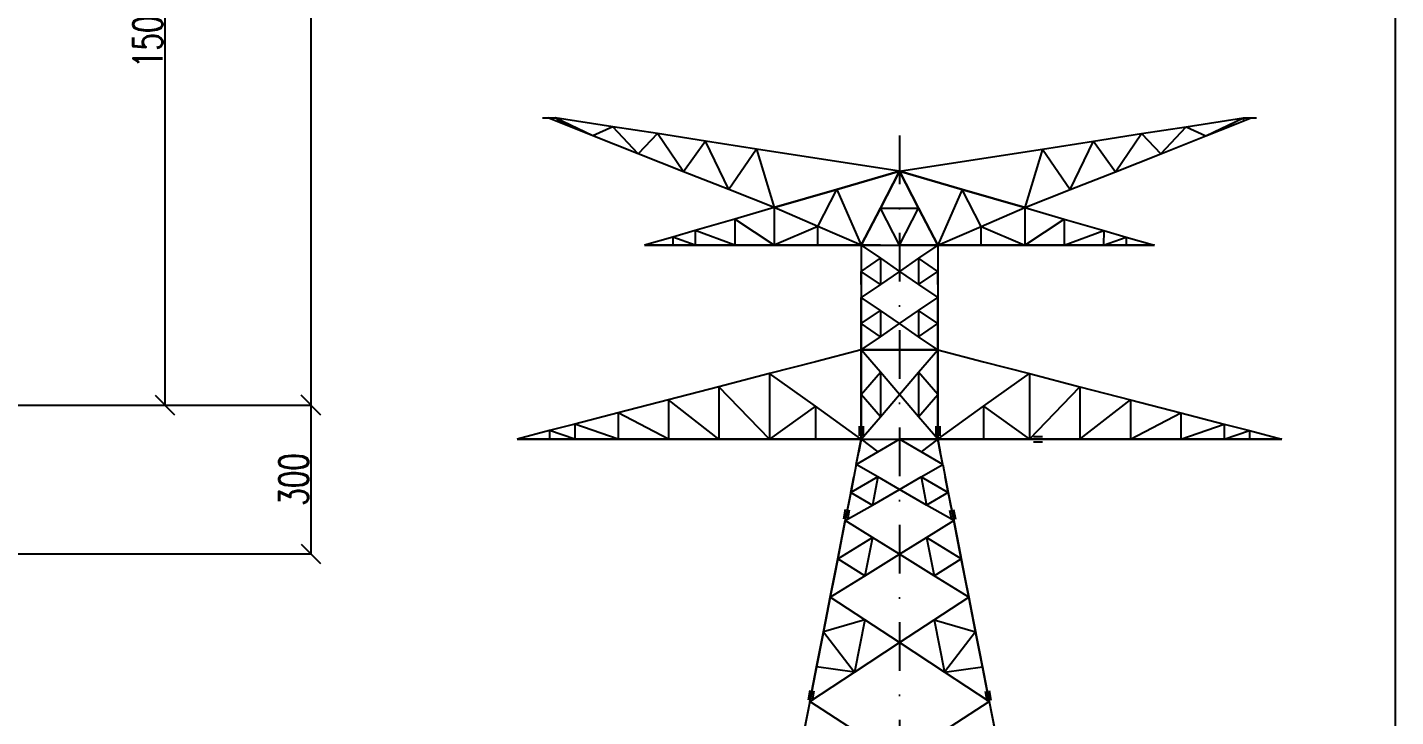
# Model space of a CAD drawing. Extents: x 591592 to 607812, y -3756 to 7724.
# Drawn here: x 605000 to 607812, y 1611 to 3027 of the extents above; entities that cross this region are included whole.
import ezdxf

# ---------------------------------------------------------------- set-up
doc = ezdxf.new("R2010")
doc.units = 0
doc.header["$LTSCALE"] = 200
doc.header["$MEASUREMENT"] = 0
doc.linetypes.add('DASHDOT', pattern=[1, 0.5, -0.25, 0, -0.25])
doc.layers.get('0').update_dxf_attribs({"linetype": 'CONTINUOUS'})
doc.layers.add('LS', color=7, linetype='CONTINUOUS')
doc.layers.add('MZ', color=6, linetype='DASHDOT')
doc.styles.add('RS', font='ROMANS8.shx', dxfattribs={"width": 0.7})
doc.dimstyles.new('TRATTO', dxfattribs={"dimscale": 0, "dimtxt": 60, "dimasz": 40, "dimexe": 0, "dimexo": 0, "dimgap": 5, "dimtad": 1, "dimrnd": 0.5, "dimdsep": 46, "dimtxsty": 'RS', "dimblk1": 'OBLIQUE', "dimblk2": 'OBLIQUE', "dimsah": 1, "dimcen": 0.09, "dimclrd": 2, "dimclre": 2, "dimclrt": 7, "dimadec": 0, "dimazin": 0, "dimtfac": 1, "dimtix": 1, "dimtmove": 2, "dimatfit": 3, "dimfxl": 1, "dimtolj": 1, "dimtzin": 0, "dimarcsym": 0})

# ---------------------------------------------------------------- blocks, each defined once
blk = doc.blocks.new('_OBLIQUE')
at = {"color": 0, "linetype": 'ByBlock'}
blk.add_line((-0.5, -0.5), (0.5, 0.5), dxfattribs=at)
blk = doc.blocks.new('*D18')
at = {"layer": 'LS', "color": 2, "lineweight": -2, "transparency": 16777216}
for p, q in [((604672.5, 5308.5), (605582.1, 5308.5)), ((605582.1, 5308.5), (605582.1, 2251.1)), ((602316.4, 2251.1), (605582.1, 2251.1))]:
    blk.add_line(p, q, dxfattribs=at)
at = {"layer": 'LS', "color": 2, "lineweight": -2, "transparency": 16777216, "xscale": 40, "yscale": 40, "zscale": 40}
for p, rotation in [((605582.1, 5308.5), 90), ((605582.1, 2251.1), 270)]:
    blk.add_blockref('_OBLIQUE', p, dxfattribs=dict(at, rotation=rotation))
at = {"layer": 'LS', "color": 7, "transparency": 16777216, "insert": (605547.1, 3779.8), "char_height": 60, "attachment_point": 5, "rotation": 90, "style": 'RS'}
blk.add_mtext('\\A1;3000', dxfattribs=at)
blk = doc.blocks.new('*D23')
at = {"layer": 'LS', "color": 2, "lineweight": -2, "transparency": 16777216}
for p, q in [((602316.4, 2251.1), (605582.1, 2251.1)), ((605582.1, 2251.1), (605582.1, 1945.4)), ((603370.8, 1945.4), (605582.1, 1945.4))]:
    blk.add_line(p, q, dxfattribs=at)
at = {"layer": 'LS', "color": 2, "lineweight": -2, "transparency": 16777216, "xscale": 40, "yscale": 40, "zscale": 40}
for p, rotation in [((605582.1, 2251.1), 90), ((605582.1, 1945.4), 270)]:
    blk.add_blockref('_OBLIQUE', p, dxfattribs=dict(at, rotation=rotation))
at = {"layer": 'LS', "color": 7, "transparency": 16777216, "insert": (605547.1, 2098.2), "char_height": 60, "attachment_point": 5, "rotation": 90, "style": 'RS'}
blk.add_mtext('\\A1;300', dxfattribs=at)
blk = doc.blocks.new('*D25')
at = {"layer": 'LS', "color": 2, "lineweight": -2, "transparency": 16777216}
for p, q in [((604890.2, 3779.8), (605282.1, 3779.8)), ((605282.1, 3779.8), (605282.1, 2251.1)), ((602316.4, 2251.1), (605282.1, 2251.1))]:
    blk.add_line(p, q, dxfattribs=at)
at = {"layer": 'LS', "color": 2, "lineweight": -2, "transparency": 16777216, "xscale": 40, "yscale": 40, "zscale": 40}
for p, rotation in [((605282.1, 3779.8), 90), ((605282.1, 2251.1), 270)]:
    blk.add_blockref('_OBLIQUE', p, dxfattribs=dict(at, rotation=rotation))
at = {"layer": 'LS', "color": 7, "transparency": 16777216, "insert": (605247.1, 3015.4), "char_height": 60, "attachment_point": 5, "rotation": 90, "style": 'RS'}
blk.add_mtext('\\A1;1500', dxfattribs=at)

msp = doc.modelspace()

# ---------------------------------------------------------------- linework, layer by layer
at = {"layer": 'LS', "color": 6, "ltscale": 0.01}
for p, q in [((606058.59, 2841.466), (606069.07, 2841.466)), ((606103.55, 2827.79), (606069.07, 2841.466)), ((606103.55, 2827.79), (606069.07, 2841.466)), ((606069.07, 2841.466), (606084.79, 2841.466)), ((606162.185, 2804.524), (606084.79, 2841.466)), ((606162.185, 2804.524), (606084.79, 2841.466)), ((606084.79, 2841.466), (606103.55, 2827.79)), ((606084.79, 2841.466), (606103.55, 2827.79)), ((606202.9, 2823.074), (606084.79, 2841.466)), ((606202.9, 2823.074), (606084.79, 2841.466)), ((607381.481, 2823.074), (607499.59, 2841.466)), ((607381.481, 2823.074), (607499.59, 2841.466)), ((607422.196, 2804.524), (607499.59, 2841.466)), ((607422.196, 2804.524), (607499.59, 2841.466)), ((607480.831, 2827.79), (607515.31, 2841.466)), ((607480.831, 2827.79), (607515.31, 2841.466)), ((607499.59, 2841.466), (607515.31, 2841.466)), ((607499.59, 2841.466), (607499.59, 2835.231)), ((607515.31, 2841.466), (607525.79, 2841.466)), ((606162.185, 2804.524), (606103.55, 2827.79)), ((606162.185, 2804.524), (606103.55, 2827.79)), ((606162.185, 2804.524), (606103.55, 2827.79)), ((606162.185, 2804.524), (606103.55, 2827.79)), ((606202.9, 2823.074), (606162.185, 2804.524)), ((606202.9, 2823.074), (606162.185, 2804.524)), ((606255.352, 2767.582), (606202.9, 2823.074)), ((606255.352, 2767.582), (606202.9, 2823.074)), ((606294.81, 2808.821), (606202.9, 2823.074)), ((606294.81, 2808.821), (606202.9, 2823.074)), ((606294.81, 2808.821), (606202.9, 2823.074)), ((606294.81, 2808.821), (606202.9, 2823.074)), ((607289.571, 2808.821), (607381.481, 2823.074)), ((607289.571, 2808.821), (607381.481, 2823.074)), ((607289.571, 2808.821), (607381.481, 2823.074)), ((607289.571, 2808.821), (607381.481, 2823.074)), ((607329.028, 2767.582), (607381.481, 2823.074)), ((607329.028, 2767.582), (607381.481, 2823.074)), ((607381.481, 2823.074), (607422.196, 2804.524)), ((607381.481, 2823.074), (607422.196, 2804.524)), ((607422.196, 2804.524), (607480.831, 2827.79)), ((607422.196, 2804.524), (607480.831, 2827.79)), ((607422.196, 2804.524), (607480.831, 2827.79)), ((607422.196, 2804.524), (607480.831, 2827.79)), ((606255.352, 2767.582), (606162.185, 2804.524)), ((606255.352, 2767.582), (606162.185, 2804.524)), ((606255.352, 2767.582), (606162.185, 2804.524)), ((606255.352, 2767.582), (606162.185, 2804.524)), ((606294.81, 2808.821), (606255.352, 2767.582)), ((606294.81, 2808.821), (606255.352, 2767.582)), ((606348.467, 2730.64), (606294.81, 2808.821)), ((606348.467, 2730.64), (606294.81, 2808.821)), ((606393.217, 2793.468), (606294.81, 2808.821)), ((606393.217, 2793.468), (606294.81, 2808.821)), ((606393.217, 2793.468), (606294.81, 2808.821)), ((606393.217, 2793.468), (606294.81, 2808.821)), ((606393.217, 2793.468), (606348.467, 2730.64)), ((606393.217, 2793.468), (606348.467, 2730.64)), ((606441.582, 2693.698), (606393.217, 2793.468)), ((606441.582, 2693.698), (606393.217, 2793.468)), ((606498.226, 2777.171), (606393.217, 2793.468)), ((606498.226, 2777.171), (606393.217, 2793.468)), ((606498.226, 2777.171), (606393.217, 2793.468)), ((606498.226, 2777.171), (606393.217, 2793.468)), ((607086.154, 2777.171), (607191.164, 2793.468)), ((607086.154, 2777.171), (607191.164, 2793.468)), ((607086.154, 2777.171), (607191.164, 2793.468)), ((607086.154, 2777.171), (607191.164, 2793.468)), ((607142.799, 2693.698), (607191.164, 2793.468)), ((607142.799, 2693.698), (607191.164, 2793.468)), ((607191.164, 2793.468), (607289.571, 2808.821)), ((607191.164, 2793.468), (607289.571, 2808.821)), ((607191.164, 2793.468), (607289.571, 2808.821)), ((607191.164, 2793.468), (607289.571, 2808.821)), ((607191.164, 2793.468), (607235.914, 2730.64)), ((607191.164, 2793.468), (607235.914, 2730.64)), ((607235.914, 2730.64), (607289.571, 2808.821)), ((607235.914, 2730.64), (607289.571, 2808.821)), ((607289.571, 2808.821), (607329.028, 2767.582)), ((607289.571, 2808.821), (607329.028, 2767.582)), ((607329.028, 2767.582), (607422.196, 2804.524)), ((607329.028, 2767.582), (607422.196, 2804.524)), ((607329.028, 2767.582), (607422.196, 2804.524)), ((607329.028, 2767.582), (607422.196, 2804.524)), ((606348.467, 2730.64), (606255.352, 2767.582)), ((606348.467, 2730.64), (606255.352, 2767.582)), ((606348.467, 2730.64), (606255.352, 2767.582)), ((606348.467, 2730.64), (606255.352, 2767.582)), ((606498.226, 2777.171), (606441.582, 2693.698)), ((606498.226, 2777.171), (606441.582, 2693.698)), ((606498.226, 2777.171), (606534.749, 2656.756)), ((606498.226, 2777.171), (606534.749, 2656.756)), ((606498.226, 2777.171), (606534.749, 2656.756)), ((606498.226, 2777.171), (606534.749, 2656.756)), ((606645.208, 2754.272), (606498.226, 2777.171)), ((606645.208, 2754.272), (606498.226, 2777.171)), ((606645.208, 2754.272), (606498.226, 2777.171)), ((606939.172, 2754.272), (607086.154, 2777.171)), ((606939.172, 2754.272), (607086.154, 2777.171)), ((606939.172, 2754.272), (607086.154, 2777.171)), ((606939.172, 2754.272), (607086.154, 2777.171)), ((607086.154, 2777.171), (607049.632, 2656.756)), ((607086.154, 2777.171), (607049.632, 2656.756)), ((607086.154, 2777.171), (607049.632, 2656.756)), ((607086.154, 2777.171), (607049.632, 2656.756)), ((607086.154, 2777.171), (607142.799, 2693.698)), ((607086.154, 2777.171), (607142.799, 2693.698)), ((607235.914, 2730.64), (607329.028, 2767.582)), ((607235.914, 2730.64), (607329.028, 2767.582)), ((607235.914, 2730.64), (607329.028, 2767.582)), ((607235.914, 2730.64), (607329.028, 2767.582)), ((606441.582, 2693.698), (606348.467, 2730.64)), ((606441.582, 2693.698), (606348.467, 2730.64)), ((606441.582, 2693.698), (606348.467, 2730.64)), ((606441.582, 2693.698), (606348.467, 2730.64)), ((606792.19, 2731.426), (606645.208, 2754.272)), ((606792.19, 2731.426), (606645.208, 2754.272)), ((606792.19, 2731.426), (606645.208, 2754.272)), ((606792.19, 2731.426), (606663.444, 2694.117)), ((606792.19, 2731.426), (606663.444, 2694.117)), ((606663.444, 2694.117), (606792.19, 2731.426)), ((606663.444, 2694.117), (606792.19, 2731.426)), ((606792.19, 2731.426), (606752.89, 2655.446)), ((606792.19, 2731.426), (606752.89, 2655.446)), ((606752.89, 2655.446), (606792.19, 2731.426)), ((606752.89, 2655.446), (606792.19, 2731.426)), ((606792.19, 2731.426), (606939.172, 2754.272)), ((606792.19, 2731.426), (606939.172, 2754.272)), ((606792.19, 2731.426), (606939.172, 2754.272)), ((606792.19, 2731.426), (606939.172, 2754.272)), ((606792.19, 2731.426), (606831.49, 2655.446)), ((606792.19, 2731.426), (606831.49, 2655.446)), ((606792.19, 2731.426), (606920.937, 2694.117)), ((606792.19, 2731.426), (606920.937, 2694.117)), ((606831.49, 2655.446), (606792.19, 2731.426)), ((606831.49, 2655.446), (606792.19, 2731.426)), ((606920.937, 2694.117), (606792.19, 2731.426)), ((606920.937, 2694.117), (606792.19, 2731.426)), ((607142.799, 2693.698), (607235.914, 2730.64)), ((607142.799, 2693.698), (607235.914, 2730.64)), ((607142.799, 2693.698), (607235.914, 2730.64)), ((607142.799, 2693.698), (607235.914, 2730.64)), ((606534.749, 2656.756), (606441.582, 2693.698)), ((606534.749, 2656.756), (606441.582, 2693.698)), ((606534.749, 2656.756), (606441.582, 2693.698)), ((606534.749, 2656.756), (606441.582, 2693.698)), ((606663.444, 2694.117), (606534.749, 2656.756)), ((606663.444, 2694.117), (606534.749, 2656.756)), ((606534.749, 2656.756), (606663.444, 2694.117)), ((606534.749, 2656.756), (606663.444, 2694.117)), ((606624.144, 2618.137), (606663.444, 2694.117)), ((606624.144, 2618.137), (606663.444, 2694.117)), ((606663.444, 2694.117), (606713.59, 2579.466)), ((606663.444, 2694.117), (606713.59, 2579.466)), ((606920.937, 2694.117), (606870.79, 2579.466)), ((606920.937, 2694.117), (606870.79, 2579.466)), ((606920.937, 2694.117), (607049.632, 2656.756)), ((606920.937, 2694.117), (607049.632, 2656.756)), ((606960.237, 2618.137), (606920.937, 2694.117)), ((606960.237, 2618.137), (606920.937, 2694.117)), ((607049.632, 2656.756), (606920.937, 2694.117)), ((607049.632, 2656.756), (606920.937, 2694.117)), ((607049.632, 2656.756), (607142.799, 2693.698)), ((607049.632, 2656.756), (607142.799, 2693.698)), ((607049.632, 2656.756), (607142.799, 2693.698)), ((607049.632, 2656.756), (607142.799, 2693.698)), ((606534.749, 2656.756), (606453.582, 2633.228)), ((606534.749, 2656.756), (606453.582, 2633.228)), ((606624.144, 2618.137), (606534.749, 2656.756)), ((606624.144, 2618.137), (606534.749, 2656.756)), ((606534.749, 2656.756), (606534.749, 2579.466)), ((606534.749, 2656.756), (606534.749, 2579.466)), ((606624.144, 2618.137), (606534.749, 2656.756)), ((606624.144, 2618.137), (606534.749, 2656.756)), ((606534.749, 2656.756), (606534.749, 2579.466)), ((606534.749, 2656.756), (606534.749, 2579.466)), ((606752.89, 2655.446), (606713.59, 2579.466)), ((606752.89, 2655.446), (606713.59, 2579.466)), ((606713.59, 2579.466), (606752.89, 2655.446)), ((606713.59, 2579.466), (606752.89, 2655.446)), ((606792.19, 2579.466), (606752.89, 2655.446)), ((606792.19, 2579.466), (606752.89, 2655.446)), ((606752.89, 2655.446), (606831.49, 2655.446)), ((606752.89, 2655.446), (606831.49, 2655.446)), ((606792.19, 2579.466), (606831.49, 2655.446)), ((606792.19, 2579.466), (606831.49, 2655.446)), ((606831.49, 2655.446), (606870.79, 2579.466)), ((606831.49, 2655.446), (606870.79, 2579.466)), ((606870.79, 2579.466), (606831.49, 2655.446)), ((606870.79, 2579.466), (606831.49, 2655.446)), ((606960.237, 2618.137), (607049.632, 2656.756)), ((606960.237, 2618.137), (607049.632, 2656.756)), ((606960.237, 2618.137), (607049.632, 2656.756)), ((606960.237, 2618.137), (607049.632, 2656.756)), ((607049.632, 2656.756), (607049.632, 2579.466)), ((607049.632, 2656.756), (607049.632, 2579.466)), ((607049.632, 2656.756), (607049.632, 2579.466)), ((607049.632, 2656.756), (607049.632, 2579.466)), ((607049.632, 2656.756), (607130.799, 2633.228)), ((607049.632, 2656.756), (607130.799, 2633.228)), ((606453.582, 2633.228), (606372.466, 2609.701)), ((606453.582, 2633.228), (606372.466, 2609.701)), ((606534.749, 2579.466), (606453.582, 2633.228)), ((606534.749, 2579.466), (606453.582, 2633.228)), ((606453.582, 2633.228), (606453.634, 2579.466)), ((606453.582, 2633.228), (606453.634, 2579.466)), ((606624.144, 2618.137), (606534.749, 2579.466)), ((606624.144, 2618.137), (606534.749, 2579.466)), ((606713.59, 2579.466), (606624.144, 2618.137)), ((606713.59, 2579.466), (606624.144, 2618.137)), ((606713.59, 2579.466), (606624.144, 2618.137)), ((606713.59, 2579.466), (606624.144, 2618.137)), ((606624.196, 2579.466), (606624.144, 2618.137)), ((606624.196, 2579.466), (606624.144, 2618.137)), ((606870.79, 2579.466), (606960.237, 2618.137)), ((606870.79, 2579.466), (606960.237, 2618.137)), ((606870.79, 2579.466), (606960.237, 2618.137)), ((606870.79, 2579.466), (606960.237, 2618.137)), ((606960.185, 2579.466), (606960.237, 2618.137)), ((606960.185, 2579.466), (606960.237, 2618.137)), ((606960.237, 2618.137), (607049.632, 2579.466)), ((606960.237, 2618.137), (607049.632, 2579.466)), ((607049.632, 2579.466), (607130.799, 2633.228)), ((607049.632, 2579.466), (607130.799, 2633.228)), ((607130.799, 2633.228), (607130.747, 2579.466)), ((607130.799, 2633.228), (607130.747, 2579.466)), ((607130.799, 2633.228), (607211.914, 2609.701)), ((607130.799, 2633.228), (607211.914, 2609.701)), ((606326.145, 2596.286), (606268.19, 2579.466)), ((606326.145, 2596.286), (606268.19, 2579.466)), ((606372.466, 2609.701), (606326.145, 2596.286)), ((606372.466, 2609.701), (606326.145, 2596.286)), ((606372.519, 2579.466), (606326.145, 2596.286)), ((606372.519, 2579.466), (606326.145, 2596.286)), ((606326.145, 2596.286), (606326.145, 2579.466)), ((606326.145, 2596.286), (606326.145, 2579.466)), ((606453.634, 2579.466), (606372.466, 2609.701)), ((606453.634, 2579.466), (606372.466, 2609.701)), ((606372.466, 2609.701), (606372.519, 2579.466)), ((606372.466, 2609.701), (606372.519, 2579.466)), ((606372.466, 2609.701), (606372.519, 2579.466)), ((607130.747, 2579.466), (607211.914, 2609.701)), ((607130.747, 2579.466), (607211.914, 2609.701)), ((607211.914, 2609.701), (607211.862, 2579.466)), ((607211.914, 2609.701), (607211.862, 2579.466)), ((607211.914, 2609.701), (607211.862, 2579.466)), ((607211.862, 2579.466), (607258.236, 2596.286)), ((607211.862, 2579.466), (607258.236, 2596.286)), ((607211.914, 2609.701), (607258.236, 2596.286)), ((607211.914, 2609.701), (607258.236, 2596.286)), ((607258.236, 2596.286), (607258.236, 2579.466)), ((607258.236, 2596.286), (607258.236, 2579.466)), ((607258.236, 2596.286), (607316.19, 2579.466)), ((607258.236, 2596.286), (607316.19, 2579.466)), ((606268.19, 2579.466), (606326.145, 2579.466)), ((606326.145, 2579.466), (606268.19, 2579.466)), ((606326.145, 2579.466), (606268.19, 2579.466)), ((606326.145, 2579.466), (606268.19, 2579.466)), ((606326.145, 2579.466), (606372.519, 2579.466)), ((606372.519, 2579.466), (606326.145, 2579.466)), ((606372.519, 2579.466), (606326.145, 2579.466)), ((606372.519, 2579.466), (606326.145, 2579.466)), ((606372.519, 2579.466), (606453.634, 2579.466)), ((606453.634, 2579.466), (606372.519, 2579.466)), ((606453.634, 2579.466), (606372.519, 2579.466)), ((606453.634, 2579.466), (606372.519, 2579.466)), ((606453.634, 2579.466), (606534.749, 2579.466)), ((606534.749, 2579.466), (606453.634, 2579.466)), ((606534.749, 2579.466), (606453.634, 2579.466)), ((606534.749, 2579.466), (606453.634, 2579.466)), ((606534.749, 2579.466), (606624.196, 2579.466)), ((606624.196, 2579.466), (606534.749, 2579.466)), ((606624.196, 2579.466), (606534.749, 2579.466)), ((606624.196, 2579.466), (606534.749, 2579.466)), ((606624.196, 2579.466), (606713.59, 2579.466)), ((606713.59, 2579.466), (606624.196, 2579.466)), ((606713.59, 2579.466), (606624.196, 2579.466)), ((606713.59, 2579.466), (606624.196, 2579.466)), ((606713.59, 2579.466), (606713.59, 2525.756)), ((606713.59, 2579.466), (606713.59, 2525.756)), ((606713.59, 2579.466), (606752.89, 2552.637)), ((606713.59, 2579.466), (606752.89, 2552.637)), ((606713.59, 2579.466), (606713.59, 2552.637)), ((606713.59, 2579.466), (606713.59, 2552.637)), ((606713.59, 2579.466), (606792.19, 2579.466)), ((606713.59, 2579.466), (606792.19, 2579.466)), ((606752.89, 2579.466), (606713.59, 2579.466)), ((606713.59, 2579.466), (606752.89, 2579.466)), ((606713.59, 2579.466), (606752.89, 2579.466)), ((606713.59, 2579.466), (606752.89, 2579.466)), ((606752.89, 2579.466), (606831.49, 2579.466)), ((606752.89, 2579.466), (606831.49, 2579.466)), ((606752.89, 2579.466), (606792.19, 2579.466)), ((606752.89, 2579.466), (606792.19, 2579.466)), ((606792.19, 2579.466), (606870.79, 2579.466)), ((606792.19, 2579.466), (606870.79, 2579.466)), ((606831.49, 2579.466), (606792.19, 2579.466)), ((606831.49, 2579.466), (606792.19, 2579.466)), ((606870.79, 2579.466), (606831.49, 2552.637)), ((606870.79, 2579.466), (606831.49, 2552.637)), ((606831.49, 2579.466), (606870.79, 2579.466)), ((606831.49, 2579.466), (606870.79, 2579.466)), ((606870.79, 2579.466), (606831.49, 2579.466)), ((606870.79, 2579.466), (606831.49, 2579.466)), ((606870.79, 2579.466), (606870.79, 2525.756)), ((606870.79, 2579.466), (606870.79, 2525.756)), ((606870.79, 2579.466), (606870.79, 2552.637)), ((606870.79, 2579.466), (606870.79, 2552.637)), ((606870.79, 2579.466), (606960.185, 2579.466)), ((606960.185, 2579.466), (606870.79, 2579.466)), ((606870.79, 2579.466), (606960.185, 2579.466)), ((606870.79, 2579.466), (606960.185, 2579.466)), ((606960.185, 2579.466), (607049.632, 2579.466)), ((607049.632, 2579.466), (606960.185, 2579.466)), ((606960.185, 2579.466), (607049.632, 2579.466)), ((606960.185, 2579.466), (607049.632, 2579.466)), ((607049.632, 2579.466), (607130.747, 2579.466)), ((607130.747, 2579.466), (607049.632, 2579.466)), ((607049.632, 2579.466), (607130.747, 2579.466)), ((607049.632, 2579.466), (607130.747, 2579.466)), ((607130.747, 2579.466), (607211.862, 2579.466)), ((607211.862, 2579.466), (607130.747, 2579.466)), ((607130.747, 2579.466), (607211.862, 2579.466)), ((607130.747, 2579.466), (607211.862, 2579.466)), ((607211.862, 2579.466), (607258.236, 2579.466)), ((607258.236, 2579.466), (607211.862, 2579.466)), ((607211.862, 2579.466), (607258.236, 2579.466)), ((607211.862, 2579.466), (607258.236, 2579.466)), ((607258.236, 2579.466), (607316.19, 2579.466)), ((607316.19, 2579.466), (607258.236, 2579.466)), ((607258.236, 2579.466), (607316.19, 2579.466)), ((607258.236, 2579.466), (607316.19, 2579.466)), ((606713.59, 2525.756), (606752.89, 2552.637)), ((606713.59, 2525.756), (606752.89, 2552.637)), ((606713.59, 2552.637), (606713.59, 2525.756)), ((606713.59, 2552.637), (606713.59, 2525.756)), ((606713.59, 2552.637), (606713.59, 2498.875)), ((606713.59, 2552.637), (606713.59, 2498.875)), ((606713.59, 2552.637), (606713.59, 2525.756)), ((606713.59, 2552.637), (606713.59, 2525.756)), ((606752.89, 2552.637), (606752.89, 2498.875)), ((606752.89, 2552.637), (606752.89, 2498.875)), ((606752.89, 2552.637), (606792.19, 2525.756)), ((606752.89, 2552.637), (606792.19, 2525.756)), ((606831.49, 2552.637), (606792.19, 2525.756)), ((606831.49, 2552.637), (606792.19, 2525.756)), ((606831.49, 2552.637), (606831.49, 2498.875)), ((606831.49, 2552.637), (606831.49, 2498.875)), ((606870.79, 2525.756), (606831.49, 2552.637)), ((606870.79, 2525.756), (606831.49, 2552.637)), ((606870.79, 2552.637), (606870.79, 2525.756)), ((606870.79, 2552.637), (606870.79, 2525.756)), ((606870.79, 2552.637), (606870.79, 2498.875)), ((606870.79, 2552.637), (606870.79, 2498.875)), ((606870.79, 2552.637), (606870.79, 2525.756)), ((606870.79, 2552.637), (606870.79, 2525.756)), ((606752.89, 2498.875), (606713.59, 2525.756)), ((606752.89, 2498.875), (606713.59, 2525.756)), ((606713.59, 2498.875), (606713.59, 2525.756)), ((606713.59, 2498.875), (606713.59, 2525.756)), ((606713.59, 2525.756), (606713.59, 2472.046)), ((606713.59, 2525.756), (606713.59, 2472.046)), ((606713.59, 2525.756), (606713.59, 2498.875)), ((606713.59, 2525.756), (606713.59, 2498.875)), ((606792.19, 2525.756), (606752.89, 2498.875)), ((606792.19, 2525.756), (606752.89, 2498.875)), ((606792.19, 2525.756), (606831.49, 2498.875)), ((606792.19, 2525.756), (606831.49, 2498.875)), ((606831.49, 2498.875), (606870.79, 2525.756)), ((606831.49, 2498.875), (606870.79, 2525.756)), ((606870.79, 2498.875), (606870.79, 2525.756)), ((606870.79, 2498.875), (606870.79, 2525.756)), ((606870.79, 2525.756), (606870.79, 2472.046)), ((606870.79, 2525.756), (606870.79, 2472.046)), ((606870.79, 2525.756), (606870.79, 2498.875)), ((606870.79, 2525.756), (606870.79, 2498.875)), ((606752.89, 2498.875), (606713.59, 2472.046)), ((606752.89, 2498.875), (606713.59, 2472.046)), ((606713.59, 2498.875), (606713.59, 2472.046)), ((606713.59, 2498.875), (606713.59, 2472.046)), ((606831.49, 2498.875), (606870.79, 2472.046)), ((606831.49, 2498.875), (606870.79, 2472.046)), ((606870.79, 2498.875), (606870.79, 2472.046)), ((606870.79, 2498.875), (606870.79, 2472.046)), ((606713.59, 2418.336), (606713.59, 2472.046)), ((606713.59, 2418.336), (606713.59, 2472.046)), ((606752.89, 2445.217), (606713.59, 2472.046)), ((606752.89, 2445.217), (606713.59, 2472.046)), ((606713.59, 2472.046), (606713.59, 2445.217)), ((606713.59, 2472.046), (606713.59, 2445.217)), ((606831.49, 2445.217), (606870.79, 2472.046)), ((606831.49, 2445.217), (606870.79, 2472.046)), ((606870.79, 2418.336), (606870.79, 2472.046)), ((606870.79, 2418.336), (606870.79, 2472.046)), ((606870.79, 2472.046), (606870.79, 2445.217)), ((606870.79, 2472.046), (606870.79, 2445.217)), ((606713.59, 2418.336), (606752.89, 2445.217)), ((606713.59, 2418.336), (606752.89, 2445.217)), ((606713.59, 2418.336), (606713.59, 2445.217)), ((606713.59, 2418.336), (606713.59, 2445.217)), ((606713.59, 2445.217), (606713.59, 2391.455)), ((606713.59, 2445.217), (606713.59, 2391.455)), ((606713.59, 2445.217), (606713.59, 2418.336)), ((606713.59, 2445.217), (606713.59, 2418.336)), ((606752.89, 2445.217), (606752.89, 2391.455)), ((606752.89, 2445.217), (606752.89, 2391.455)), ((606792.19, 2418.336), (606752.89, 2445.217)), ((606792.19, 2418.336), (606752.89, 2445.217)), ((606792.19, 2418.336), (606831.49, 2445.217)), ((606792.19, 2418.336), (606831.49, 2445.217)), ((606870.79, 2418.336), (606831.49, 2445.217)), ((606870.79, 2418.336), (606831.49, 2445.217)), ((606831.49, 2445.217), (606831.49, 2391.455)), ((606831.49, 2445.217), (606831.49, 2391.455)), ((606870.79, 2418.336), (606870.79, 2445.217)), ((606870.79, 2418.336), (606870.79, 2445.217)), ((606870.79, 2445.217), (606870.79, 2391.455)), ((606870.79, 2445.217), (606870.79, 2391.455)), ((606870.79, 2445.217), (606870.79, 2418.336)), ((606870.79, 2445.217), (606870.79, 2418.336)), ((606752.89, 2391.455), (606713.59, 2418.336)), ((606752.89, 2391.455), (606713.59, 2418.336)), ((606713.59, 2391.455), (606713.59, 2418.336)), ((606713.59, 2391.455), (606713.59, 2418.336)), ((606713.59, 2364.626), (606713.59, 2418.336)), ((606713.59, 2364.626), (606713.59, 2418.336)), ((606713.59, 2418.336), (606713.59, 2391.455)), ((606713.59, 2418.336), (606713.59, 2391.455)), ((606713.59, 2364.626), (606752.89, 2391.455)), ((606713.59, 2364.626), (606752.89, 2391.455)), ((606713.59, 2391.455), (606713.59, 2364.626)), ((606713.59, 2391.455), (606713.59, 2364.626)), ((606752.89, 2391.455), (606792.19, 2418.336)), ((606752.89, 2391.455), (606792.19, 2418.336)), ((606831.49, 2391.455), (606792.19, 2418.336)), ((606831.49, 2391.455), (606792.19, 2418.336)), ((606831.49, 2391.455), (606870.79, 2418.336)), ((606831.49, 2391.455), (606870.79, 2418.336)), ((606870.79, 2364.626), (606831.49, 2391.455)), ((606870.79, 2364.626), (606831.49, 2391.455)), ((606870.79, 2391.455), (606870.79, 2418.336)), ((606870.79, 2391.455), (606870.79, 2418.336)), ((606870.79, 2364.626), (606870.79, 2418.336)), ((606870.79, 2364.626), (606870.79, 2418.336)), ((606870.79, 2418.336), (606870.79, 2391.455)), ((606870.79, 2418.336), (606870.79, 2391.455)), ((606870.79, 2391.455), (606870.79, 2364.626)), ((606870.79, 2391.455), (606870.79, 2364.626)), ((606713.59, 2364.626), (606619.27, 2340.155)), ((606713.59, 2364.626), (606619.27, 2340.155)), ((606713.59, 2364.626), (606619.27, 2340.155)), ((606713.59, 2364.626), (606619.27, 2340.155)), ((606713.59, 2364.626), (606870.79, 2364.626)), ((606713.59, 2364.626), (606870.79, 2364.626)), ((606713.59, 2364.626), (606870.79, 2364.626)), ((606870.79, 2364.626), (606713.59, 2364.626)), ((606713.59, 2272.926), (606713.59, 2364.626)), ((606713.59, 2272.926), (606713.59, 2364.626)), ((606752.89, 2318.776), (606713.59, 2364.626)), ((606752.89, 2318.776), (606713.59, 2364.626)), ((606713.59, 2364.626), (606713.59, 2318.776)), ((606713.59, 2364.626), (606713.59, 2318.776)), ((606831.49, 2318.776), (606870.79, 2364.626)), ((606831.49, 2318.776), (606870.79, 2364.626)), ((606870.79, 2364.626), (606965.11, 2340.155)), ((606870.79, 2364.626), (606965.11, 2340.155)), ((606870.79, 2272.926), (606870.79, 2364.626)), ((606870.79, 2272.926), (606870.79, 2364.626)), ((606870.79, 2364.626), (606870.79, 2318.776)), ((606870.79, 2364.626), (606870.79, 2318.776)), ((606870.79, 2364.626), (606965.11, 2340.155)), ((606870.79, 2364.626), (606965.11, 2340.155)), ((606619.27, 2340.155), (606524.95, 2315.737)), ((606619.27, 2340.155), (606524.95, 2315.737)), ((606619.27, 2340.155), (606524.95, 2315.737)), ((606619.27, 2340.155), (606524.95, 2315.737)), ((606965.11, 2340.155), (607059.43, 2315.737)), ((606965.11, 2340.155), (607059.43, 2315.737)), ((606965.11, 2340.155), (607059.43, 2315.737)), ((606965.11, 2340.155), (607059.43, 2315.737)), ((606524.95, 2315.737), (606421.198, 2288.803)), ((606524.95, 2315.737), (606421.198, 2288.803)), ((606619.27, 2248.455), (606524.95, 2315.737)), ((606619.27, 2248.455), (606524.95, 2315.737)), ((606524.95, 2315.737), (606524.95, 2181.226)), ((606524.95, 2315.737), (606524.95, 2181.226)), ((606619.27, 2248.455), (606524.95, 2315.737)), ((606619.27, 2248.455), (606524.95, 2315.737)), ((606524.95, 2315.737), (606524.95, 2181.226)), ((606524.95, 2315.737), (606524.95, 2181.226)), ((606713.59, 2272.926), (606752.89, 2318.776)), ((606713.59, 2272.926), (606752.89, 2318.776)), ((606713.59, 2272.926), (606713.59, 2318.776)), ((606713.59, 2272.926), (606713.59, 2318.776)), ((606713.59, 2318.776), (606713.59, 2227.076)), ((606713.59, 2318.776), (606713.59, 2227.076)), ((606713.59, 2318.776), (606713.59, 2272.926)), ((606713.59, 2318.776), (606713.59, 2272.926)), ((606752.89, 2318.776), (606752.89, 2227.076)), ((606752.89, 2318.776), (606752.89, 2227.076)), ((606792.19, 2272.926), (606752.89, 2318.776)), ((606792.19, 2272.926), (606752.89, 2318.776)), ((606792.19, 2272.926), (606831.49, 2318.776)), ((606792.19, 2272.926), (606831.49, 2318.776)), ((606870.79, 2272.926), (606831.49, 2318.776)), ((606870.79, 2272.926), (606831.49, 2318.776)), ((606831.49, 2318.776), (606831.49, 2227.076)), ((606831.49, 2318.776), (606831.49, 2227.076)), ((606870.79, 2272.926), (606870.79, 2318.776)), ((606870.79, 2272.926), (606870.79, 2318.776)), ((606870.79, 2318.776), (606870.79, 2227.076)), ((606870.79, 2318.776), (606870.79, 2227.076)), ((606870.79, 2318.776), (606870.79, 2272.926)), ((606870.79, 2318.776), (606870.79, 2272.926)), ((606965.11, 2248.455), (607059.43, 2315.737)), ((606965.11, 2248.455), (607059.43, 2315.737)), ((606965.11, 2248.455), (607059.43, 2315.737)), ((606965.11, 2248.455), (607059.43, 2315.737)), ((607059.43, 2315.737), (607059.43, 2181.226)), ((607059.43, 2315.737), (607059.43, 2181.226)), ((607059.43, 2315.737), (607059.43, 2181.226)), ((607059.43, 2315.737), (607059.43, 2181.226)), ((607059.43, 2315.737), (607163.182, 2288.803)), ((607059.43, 2315.737), (607163.182, 2288.803)), ((606421.198, 2288.803), (606317.446, 2261.922)), ((606421.198, 2288.803), (606317.446, 2261.922)), ((606524.95, 2181.226), (606421.198, 2288.803)), ((606524.95, 2181.226), (606421.198, 2288.803)), ((606421.198, 2288.803), (606421.198, 2181.226)), ((606421.198, 2288.803), (606421.198, 2181.226)), ((607059.43, 2181.226), (607163.182, 2288.803)), ((607059.43, 2181.226), (607163.182, 2288.803)), ((607163.182, 2288.803), (607163.182, 2181.226)), ((607163.182, 2288.803), (607163.182, 2181.226)), ((607163.182, 2288.803), (607266.934, 2261.922)), ((607163.182, 2288.803), (607266.934, 2261.922)), ((606317.446, 2261.922), (606213.694, 2235.041)), ((606317.446, 2261.922), (606213.694, 2235.041)), ((606421.198, 2181.226), (606317.446, 2261.922)), ((606421.198, 2181.226), (606317.446, 2261.922)), ((606317.446, 2261.922), (606317.446, 2181.226)), ((606317.446, 2261.922), (606317.446, 2181.226)), ((606752.89, 2227.076), (606713.59, 2272.926)), ((606752.89, 2227.076), (606713.59, 2272.926)), ((606713.59, 2227.076), (606713.59, 2272.926)), ((606713.59, 2227.076), (606713.59, 2272.926)), ((606713.59, 2181.226), (606713.59, 2272.926)), ((606713.59, 2181.226), (606713.59, 2272.926)), ((606713.59, 2272.926), (606713.59, 2227.076)), ((606713.59, 2272.926), (606713.59, 2227.076)), ((606752.89, 2227.076), (606792.19, 2272.926)), ((606752.89, 2227.076), (606792.19, 2272.926)), ((606831.49, 2227.076), (606792.19, 2272.926)), ((606831.49, 2227.076), (606792.19, 2272.926)), ((606831.49, 2227.076), (606870.79, 2272.926)), ((606831.49, 2227.076), (606870.79, 2272.926)), ((606870.79, 2227.076), (606870.79, 2272.926)), ((606870.79, 2227.076), (606870.79, 2272.926)), ((606870.79, 2181.226), (606870.79, 2272.926)), ((606870.79, 2181.226), (606870.79, 2272.926)), ((606870.79, 2272.926), (606870.79, 2227.076)), ((606870.79, 2272.926), (606870.79, 2227.076)), ((607163.182, 2181.226), (607266.934, 2261.922)), ((607163.182, 2181.226), (607266.934, 2261.922)), ((607266.934, 2261.922), (607266.934, 2181.226)), ((607266.934, 2261.922), (607266.934, 2181.226)), ((607266.934, 2261.922), (607370.686, 2235.041)), ((607266.934, 2261.922), (607370.686, 2235.041)), ((606213.694, 2235.041), (606124.772, 2211.985)), ((606213.694, 2235.041), (606124.772, 2211.985)), ((606317.446, 2181.226), (606213.694, 2235.041)), ((606317.446, 2181.226), (606213.694, 2235.041)), ((606213.694, 2235.041), (606213.694, 2181.226)), ((606213.694, 2235.041), (606213.694, 2181.226)), ((606213.694, 2235.041), (606213.694, 2181.226)), ((606619.27, 2248.455), (606524.95, 2181.226)), ((606619.27, 2248.455), (606524.95, 2181.226)), ((606713.59, 2181.226), (606619.27, 2248.455)), ((606713.59, 2181.226), (606619.27, 2248.455)), ((606713.59, 2181.226), (606619.27, 2248.455)), ((606713.59, 2181.226), (606619.27, 2248.455)), ((606619.27, 2248.455), (606619.27, 2181.226)), ((606619.27, 2248.455), (606619.27, 2181.226)), ((606713.59, 2181.226), (606752.89, 2227.076)), ((606713.59, 2181.226), (606752.89, 2227.076)), ((606713.59, 2227.076), (606713.59, 2181.226)), ((606713.59, 2227.076), (606713.59, 2181.226)), ((606870.79, 2181.226), (606831.49, 2227.076)), ((606870.79, 2181.226), (606831.49, 2227.076)), ((606870.79, 2181.226), (606965.11, 2248.455)), ((606870.79, 2181.226), (606965.11, 2248.455)), ((606870.79, 2181.226), (606965.11, 2248.455)), ((606870.79, 2181.226), (606965.11, 2248.455)), ((606870.79, 2227.076), (606870.79, 2181.226)), ((606870.79, 2227.076), (606870.79, 2181.226)), ((606965.11, 2248.455), (607059.43, 2181.226)), ((606965.11, 2248.455), (607059.43, 2181.226)), ((606965.11, 2248.455), (606965.11, 2181.226)), ((606965.11, 2248.455), (606965.11, 2181.226)), ((607266.934, 2181.226), (607370.686, 2235.041)), ((607266.934, 2181.226), (607370.686, 2235.041)), ((607370.686, 2235.041), (607370.686, 2181.226)), ((607370.686, 2235.041), (607370.686, 2181.226)), ((607370.686, 2235.041), (607370.686, 2181.226)), ((607370.686, 2235.041), (607459.609, 2211.985)), ((607370.686, 2235.041), (607459.609, 2211.985)), ((606072.896, 2198.518), (606006.19, 2181.226)), ((606072.896, 2198.518), (606006.19, 2181.226)), ((606124.772, 2211.985), (606072.896, 2198.518)), ((606124.772, 2211.985), (606072.896, 2198.518)), ((606124.772, 2181.226), (606072.896, 2198.518)), ((606124.772, 2181.226), (606072.896, 2198.518)), ((606072.896, 2198.518), (606072.896, 2181.226)), ((606072.896, 2198.518), (606072.896, 2181.226)), ((606213.694, 2181.226), (606124.772, 2211.985)), ((606213.694, 2181.226), (606124.772, 2211.985)), ((606124.772, 2211.985), (606124.772, 2181.226)), ((606124.772, 2211.985), (606124.772, 2181.226)), ((606709.121, 2207.515), (606709.1, 2187.523)), ((606717.505, 2207.506), (606717.484, 2187.515)), ((606866.876, 2207.506), (606866.897, 2187.515)), ((606875.26, 2207.515), (606875.281, 2187.523)), ((607370.686, 2181.226), (607459.609, 2211.985)), ((607370.686, 2181.226), (607459.609, 2211.985)), ((607459.609, 2211.985), (607459.609, 2181.226)), ((607459.609, 2211.985), (607459.609, 2181.226)), ((607459.609, 2211.985), (607511.485, 2198.518)), ((607459.609, 2211.985), (607511.485, 2198.518)), ((607459.609, 2181.226), (607511.485, 2198.518)), ((607459.609, 2181.226), (607511.485, 2198.518)), ((607511.485, 2198.518), (607511.485, 2181.226)), ((607511.485, 2198.518), (607511.485, 2181.226)), ((607511.485, 2198.518), (607578.19, 2181.226)), ((607511.485, 2198.518), (607578.19, 2181.226)), ((606006.19, 2181.226), (606072.896, 2181.226)), ((606072.896, 2181.226), (606006.19, 2181.226)), ((606072.896, 2181.226), (606006.19, 2181.226)), ((606072.896, 2181.226), (606006.19, 2181.226)), ((606072.896, 2181.226), (606124.772, 2181.226)), ((606124.772, 2181.226), (606072.896, 2181.226)), ((606124.772, 2181.226), (606072.896, 2181.226)), ((606124.772, 2181.226), (606072.896, 2181.226)), ((606124.772, 2181.226), (606213.694, 2181.226)), ((606213.694, 2181.226), (606124.772, 2181.226)), ((606213.694, 2181.226), (606124.772, 2181.226)), ((606213.694, 2181.226), (606124.772, 2181.226)), ((606213.694, 2181.226), (606317.446, 2181.226)), ((606317.446, 2181.226), (606213.694, 2181.226)), ((606317.446, 2181.226), (606213.694, 2181.226)), ((606317.446, 2181.226), (606213.694, 2181.226)), ((606317.446, 2181.226), (606421.198, 2181.226)), ((606421.198, 2181.226), (606317.446, 2181.226)), ((606421.198, 2181.226), (606317.446, 2181.226)), ((606421.198, 2181.226), (606317.446, 2181.226)), ((606421.198, 2181.226), (606524.95, 2181.226)), ((606524.95, 2181.226), (606421.198, 2181.226)), ((606524.95, 2181.226), (606421.198, 2181.226)), ((606524.95, 2181.226), (606421.198, 2181.226)), ((606524.95, 2181.226), (606619.27, 2181.226)), ((606619.27, 2181.226), (606524.95, 2181.226)), ((606619.27, 2181.226), (606524.95, 2181.226)), ((606619.27, 2181.226), (606524.95, 2181.226)), ((606619.27, 2181.226), (606713.59, 2181.226)), ((606713.59, 2181.226), (606619.27, 2181.226)), ((606713.59, 2181.226), (606619.27, 2181.226)), ((606713.59, 2181.226), (606619.27, 2181.226)), ((606703.32, 2128.826), (606713.59, 2181.226)), ((606703.32, 2128.826), (606713.59, 2181.226)), ((606708.455, 2155.026), (606713.59, 2181.226)), ((606708.455, 2155.026), (606713.59, 2181.226)), ((606713.59, 2181.226), (606708.455, 2155.026)), ((606713.59, 2181.226), (606708.455, 2155.026)), ((606713.59, 2181.226), (606792.19, 2181.226)), ((606713.59, 2181.226), (606752.89, 2181.226)), ((606713.59, 2181.226), (606752.89, 2181.226)), ((606713.59, 2181.226), (606752.89, 2181.226)), ((606713.59, 2181.226), (606752.89, 2181.226)), ((606713.59, 2181.226), (606792.19, 2181.226)), ((606713.59, 2181.226), (606792.19, 2181.226)), ((606713.59, 2181.226), (606792.19, 2181.226)), ((606713.59, 2181.226), (606752.89, 2181.226)), ((606713.59, 2181.226), (606752.89, 2181.226)), ((606713.59, 2181.226), (606752.89, 2181.226)), ((606713.59, 2181.226), (606752.89, 2181.226)), ((606713.59, 2181.226), (606747.755, 2155.026)), ((606713.59, 2181.226), (606747.755, 2155.026)), ((606747.755, 2155.026), (606792.19, 2181.226)), ((606747.755, 2155.026), (606792.19, 2181.226)), ((606752.89, 2181.226), (606831.49, 2181.226)), ((606752.89, 2181.226), (606831.49, 2181.226)), ((606752.89, 2181.226), (606792.19, 2181.226)), ((606752.89, 2181.226), (606792.19, 2181.226)), ((606752.89, 2181.226), (606831.49, 2181.226)), ((606752.89, 2181.226), (606831.49, 2181.226)), ((606752.89, 2181.226), (606792.19, 2181.226)), ((606752.89, 2181.226), (606792.19, 2181.226)), ((606792.19, 2181.226), (606870.79, 2181.226)), ((606831.49, 2181.226), (606792.19, 2181.226)), ((606831.49, 2181.226), (606792.19, 2181.226)), ((606792.19, 2181.226), (606870.79, 2181.226)), ((606792.19, 2181.226), (606870.79, 2181.226)), ((606792.19, 2181.226), (606870.79, 2181.226)), ((606831.49, 2181.226), (606792.19, 2181.226)), ((606831.49, 2181.226), (606792.19, 2181.226)), ((606836.626, 2155.026), (606792.19, 2181.226)), ((606836.626, 2155.026), (606792.19, 2181.226)), ((606870.79, 2181.226), (606831.49, 2181.226)), ((606831.49, 2181.226), (606870.79, 2181.226)), ((606870.79, 2181.226), (606831.49, 2181.226)), ((606870.79, 2181.226), (606831.49, 2181.226)), ((606870.79, 2181.226), (606831.49, 2181.226)), ((606831.49, 2181.226), (606870.79, 2181.226)), ((606870.79, 2181.226), (606831.49, 2181.226)), ((606870.79, 2181.226), (606831.49, 2181.226)), ((606870.79, 2181.226), (606831.49, 2181.226)), ((606831.49, 2181.226), (606870.79, 2181.226)), ((606870.79, 2181.226), (606831.49, 2181.226)), ((606870.79, 2181.226), (606831.49, 2181.226)), ((606870.79, 2181.226), (606836.626, 2155.026)), ((606870.79, 2181.226), (606836.626, 2155.026)), ((606870.79, 2181.226), (606965.11, 2181.226)), ((606965.11, 2181.226), (606870.79, 2181.226)), ((606870.79, 2181.226), (606965.11, 2181.226)), ((606870.79, 2181.226), (606965.11, 2181.226)), ((606875.926, 2155.026), (606870.79, 2181.226)), ((606875.926, 2155.026), (606870.79, 2181.226)), ((606881.061, 2128.826), (606870.79, 2181.226)), ((606881.061, 2128.826), (606870.79, 2181.226)), ((606870.79, 2181.226), (606875.926, 2155.026)), ((606870.79, 2181.226), (606875.926, 2155.026)), ((606965.11, 2181.226), (607059.43, 2181.226)), ((607059.43, 2181.226), (606965.11, 2181.226)), ((606965.11, 2181.226), (607059.43, 2181.226)), ((606965.11, 2181.226), (607059.43, 2181.226)), ((607059.43, 2181.226), (607163.182, 2181.226)), ((607163.182, 2181.226), (607059.43, 2181.226)), ((607059.43, 2181.226), (607163.182, 2181.226)), ((607059.43, 2181.226), (607163.182, 2181.226)), ((607067.646, 2186.692), (607086.059, 2186.692)), ((607067.646, 2175.76), (607086.059, 2175.76)), ((607163.182, 2181.226), (607266.934, 2181.226)), ((607266.934, 2181.226), (607163.182, 2181.226)), ((607163.182, 2181.226), (607266.934, 2181.226)), ((607163.182, 2181.226), (607266.934, 2181.226)), ((607266.934, 2181.226), (607370.686, 2181.226)), ((607370.686, 2181.226), (607266.934, 2181.226)), ((607266.934, 2181.226), (607370.686, 2181.226)), ((607266.934, 2181.226), (607370.686, 2181.226)), ((607370.686, 2181.226), (607459.609, 2181.226)), ((607459.609, 2181.226), (607370.686, 2181.226)), ((607370.686, 2181.226), (607459.609, 2181.226)), ((607370.686, 2181.226), (607459.609, 2181.226)), ((607459.609, 2181.226), (607511.485, 2181.226)), ((607511.485, 2181.226), (607459.609, 2181.226)), ((607459.609, 2181.226), (607511.485, 2181.226)), ((607459.609, 2181.226), (607511.485, 2181.226)), ((607511.485, 2181.226), (607578.19, 2181.226)), ((607578.19, 2181.226), (607511.485, 2181.226)), ((607511.485, 2181.226), (607578.19, 2181.226)), ((607511.485, 2181.226), (607578.19, 2181.226)), ((606703.32, 2128.826), (606708.455, 2155.026)), ((606703.32, 2128.826), (606708.455, 2155.026)), ((606703.32, 2128.826), (606747.755, 2155.026)), ((606703.32, 2128.826), (606747.755, 2155.026)), ((606881.061, 2128.826), (606836.626, 2155.026)), ((606881.061, 2128.826), (606836.626, 2155.026)), ((606881.061, 2128.826), (606875.926, 2155.026)), ((606881.061, 2128.826), (606875.926, 2155.026)), ((606703.32, 2128.826), (606692.002, 2071.186)), ((606703.32, 2128.826), (606692.002, 2071.186)), ((606703.32, 2128.826), (606698.29, 2103.255)), ((606703.32, 2128.826), (606698.29, 2103.255)), ((606747.755, 2103.255), (606703.32, 2128.826)), ((606747.755, 2103.255), (606703.32, 2128.826)), ((606836.626, 2103.255), (606881.061, 2128.826)), ((606836.626, 2103.255), (606881.061, 2128.826)), ((606881.061, 2128.826), (606886.091, 2103.255)), ((606881.061, 2128.826), (606886.091, 2103.255)), ((606881.061, 2128.826), (606892.379, 2071.186)), ((606881.061, 2128.826), (606892.379, 2071.186)), ((606698.29, 2103.255), (606687.024, 2045.615)), ((606698.29, 2103.255), (606687.024, 2045.615)), ((606692.002, 2071.186), (606698.29, 2103.255)), ((606692.002, 2071.186), (606698.29, 2103.255)), ((606747.755, 2103.255), (606692.002, 2071.186)), ((606747.755, 2103.255), (606692.002, 2071.186)), ((606698.29, 2103.255), (606693.312, 2077.684)), ((606698.29, 2103.255), (606693.312, 2077.684)), ((606747.755, 2103.255), (606736.437, 2045.615)), ((606747.755, 2103.255), (606736.437, 2045.615)), ((606792.19, 2077.684), (606747.755, 2103.255)), ((606792.19, 2077.684), (606747.755, 2103.255)), ((606792.19, 2077.684), (606836.626, 2103.255)), ((606792.19, 2077.684), (606836.626, 2103.255)), ((606836.626, 2103.255), (606892.379, 2071.186)), ((606836.626, 2103.255), (606892.379, 2071.186)), ((606836.626, 2103.255), (606847.944, 2045.615)), ((606836.626, 2103.255), (606847.944, 2045.615)), ((606886.091, 2103.255), (606891.069, 2077.684)), ((606886.091, 2103.255), (606891.069, 2077.684)), ((606892.379, 2071.186), (606886.091, 2103.255)), ((606892.379, 2071.186), (606886.091, 2103.255)), ((606886.091, 2103.255), (606897.357, 2045.615)), ((606886.091, 2103.255), (606897.357, 2045.615)), ((606692.002, 2071.186), (606680.736, 2013.546)), ((606692.002, 2071.186), (606680.736, 2013.546)), ((606693.312, 2077.684), (606687.024, 2045.615)), ((606693.312, 2077.684), (606687.024, 2045.615)), ((606692.002, 2071.186), (606687.024, 2045.615)), ((606692.002, 2071.186), (606687.024, 2045.615)), ((606692.002, 2071.186), (606736.437, 2045.615)), ((606692.002, 2071.186), (606736.437, 2045.615)), ((606736.437, 2045.615), (606792.19, 2077.684)), ((606736.437, 2045.615), (606792.19, 2077.684)), ((606847.944, 2045.615), (606792.19, 2077.684)), ((606847.944, 2045.615), (606792.19, 2077.684)), ((606892.379, 2071.186), (606847.944, 2045.615)), ((606892.379, 2071.186), (606847.944, 2045.615)), ((606891.069, 2077.684), (606897.357, 2045.615)), ((606891.069, 2077.684), (606897.357, 2045.615)), ((606892.379, 2071.186), (606903.645, 2013.546)), ((606892.379, 2071.186), (606903.645, 2013.546)), ((606892.379, 2071.186), (606897.357, 2045.615)), ((606892.379, 2071.186), (606897.357, 2045.615)), ((606680.831, 2036.3), (606677.322, 2016.619)), ((606687.024, 2045.615), (606680.736, 2013.546)), ((606687.024, 2045.615), (606680.736, 2013.546)), ((606680.736, 2013.546), (606736.437, 2045.615)), ((606680.736, 2013.546), (606736.437, 2045.615)), ((606689.085, 2034.828), (606685.576, 2015.148)), ((606903.645, 2013.546), (606847.944, 2045.615)), ((606903.645, 2013.546), (606847.944, 2045.615)), ((606895.296, 2034.828), (606898.805, 2015.148)), ((606897.357, 2045.615), (606903.645, 2013.546)), ((606897.357, 2045.615), (606903.645, 2013.546)), ((606897.357, 2045.615), (606903.645, 2013.546)), ((606897.357, 2045.615), (606903.645, 2013.546)), ((606903.549, 2036.3), (606907.059, 2016.619)), ((606665.278, 1934.946), (606680.736, 2013.546)), ((606665.278, 1934.946), (606680.736, 2013.546)), ((606680.736, 2013.546), (606673.924, 1979.014)), ((606680.736, 2013.546), (606673.924, 1979.014)), ((606736.437, 1979.014), (606680.736, 2013.546)), ((606736.437, 1979.014), (606680.736, 2013.546)), ((606847.944, 1979.014), (606903.645, 2013.546)), ((606847.944, 1979.014), (606903.645, 2013.546)), ((606919.103, 1934.946), (606903.645, 2013.546)), ((606919.103, 1934.946), (606903.645, 2013.546)), ((606903.645, 2013.546), (606910.457, 1979.014)), ((606903.645, 2013.546), (606910.457, 1979.014)), ((606673.924, 1979.014), (606658.518, 1900.414)), ((606673.924, 1979.014), (606658.518, 1900.414)), ((606665.278, 1934.946), (606736.437, 1979.014)), ((606665.278, 1934.946), (606736.437, 1979.014)), ((606673.924, 1979.014), (606665.278, 1934.946)), ((606673.924, 1979.014), (606665.278, 1934.946)), ((606673.924, 1979.014), (606667.164, 1944.483)), ((606673.924, 1979.014), (606667.164, 1944.483)), ((606736.437, 1979.014), (606721.031, 1900.414)), ((606736.437, 1979.014), (606721.031, 1900.414)), ((606792.19, 1944.483), (606736.437, 1979.014)), ((606792.19, 1944.483), (606736.437, 1979.014)), ((606792.19, 1944.483), (606847.944, 1979.014)), ((606792.19, 1944.483), (606847.944, 1979.014)), ((606847.944, 1979.014), (606863.35, 1900.414)), ((606847.944, 1979.014), (606863.35, 1900.414)), ((606919.103, 1934.946), (606847.944, 1979.014)), ((606919.103, 1934.946), (606847.944, 1979.014)), ((606910.457, 1979.014), (606919.103, 1934.946)), ((606910.457, 1979.014), (606919.103, 1934.946)), ((606910.457, 1979.014), (606925.863, 1900.414)), ((606910.457, 1979.014), (606925.863, 1900.414)), ((606910.457, 1979.014), (606917.217, 1944.483)), ((606910.457, 1979.014), (606917.217, 1944.483)), ((606667.164, 1944.483), (606658.518, 1900.414)), ((606667.164, 1944.483), (606658.518, 1900.414)), ((606721.031, 1900.414), (606792.19, 1944.483)), ((606721.031, 1900.414), (606792.19, 1944.483)), ((606863.35, 1900.414), (606792.19, 1944.483)), ((606863.35, 1900.414), (606792.19, 1944.483)), ((606917.217, 1944.483), (606925.863, 1900.414)), ((606917.217, 1944.483), (606925.863, 1900.414)), ((606649.872, 1856.346), (606665.278, 1934.946)), ((606649.872, 1856.346), (606665.278, 1934.946)), ((606665.278, 1934.946), (606658.518, 1900.414)), ((606665.278, 1934.946), (606658.518, 1900.414)), ((606721.031, 1900.414), (606665.278, 1934.946)), ((606721.031, 1900.414), (606665.278, 1934.946)), ((606863.35, 1900.414), (606919.103, 1934.946)), ((606863.35, 1900.414), (606919.103, 1934.946)), ((606919.103, 1934.946), (606925.863, 1900.414)), ((606919.103, 1934.946), (606925.863, 1900.414)), ((606934.509, 1856.346), (606919.103, 1934.946)), ((606934.509, 1856.346), (606919.103, 1934.946)), ((606649.872, 1856.346), (606721.031, 1900.414)), ((606649.872, 1856.346), (606721.031, 1900.414)), ((606658.518, 1900.414), (606649.872, 1856.346)), ((606658.518, 1900.414), (606649.872, 1856.346)), ((606934.509, 1856.346), (606863.35, 1900.414)), ((606934.509, 1856.346), (606863.35, 1900.414)), ((606925.863, 1900.414), (606934.509, 1856.346)), ((606925.863, 1900.414), (606934.509, 1856.346)), ((606635.829, 1784.715), (606649.872, 1856.346)), ((606635.829, 1784.715), (606649.872, 1856.346)), ((606649.872, 1856.346), (606640.702, 1809.553)), ((606649.872, 1856.346), (606640.702, 1809.553)), ((606721.031, 1809.553), (606649.872, 1856.346)), ((606721.031, 1809.553), (606649.872, 1856.346)), ((606863.35, 1809.553), (606934.509, 1856.346)), ((606863.35, 1809.553), (606934.509, 1856.346)), ((606948.552, 1784.715), (606934.509, 1856.346)), ((606948.552, 1784.715), (606934.509, 1856.346)), ((606934.509, 1856.346), (606943.679, 1809.553)), ((606934.509, 1856.346), (606943.679, 1809.553)), ((606640.702, 1809.553), (606619.637, 1702.133)), ((606640.702, 1809.553), (606619.637, 1702.133)), ((606640.702, 1809.553), (606631.532, 1762.76)), ((606640.702, 1809.553), (606631.532, 1762.76)), ((606721.031, 1809.553), (606635.829, 1784.715)), ((606721.031, 1809.553), (606635.829, 1784.715)), ((606635.829, 1784.715), (606640.702, 1809.553)), ((606635.829, 1784.715), (606640.702, 1809.553)), ((606721.031, 1809.553), (606699.966, 1702.133)), ((606721.031, 1809.553), (606699.966, 1702.133)), ((606792.19, 1762.76), (606721.031, 1809.553)), ((606792.19, 1762.76), (606721.031, 1809.553)), ((606792.19, 1762.76), (606863.35, 1809.553)), ((606792.19, 1762.76), (606863.35, 1809.553)), ((606863.35, 1809.553), (606948.552, 1784.715)), ((606863.35, 1809.553), (606948.552, 1784.715)), ((606863.35, 1809.553), (606884.414, 1702.133)), ((606863.35, 1809.553), (606884.414, 1702.133)), ((606948.552, 1784.715), (606943.679, 1809.553)), ((606948.552, 1784.715), (606943.679, 1809.553)), ((606943.679, 1809.553), (606964.744, 1702.133)), ((606943.679, 1809.553), (606964.744, 1702.133)), ((606943.679, 1809.553), (606952.849, 1762.76)), ((606943.679, 1809.553), (606952.849, 1762.76)), ((606635.829, 1784.715), (606619.637, 1702.133)), ((606635.829, 1784.715), (606619.637, 1702.133)), ((606621.786, 1713.137), (606635.829, 1784.715)), ((606621.786, 1713.137), (606635.829, 1784.715)), ((606635.829, 1784.715), (606699.966, 1702.133)), ((606635.829, 1784.715), (606699.966, 1702.133)), ((606948.552, 1784.715), (606884.414, 1702.133)), ((606948.552, 1784.715), (606884.414, 1702.133)), ((606948.552, 1784.715), (606964.744, 1702.133)), ((606948.552, 1784.715), (606964.744, 1702.133)), ((606962.595, 1713.137), (606948.552, 1784.715)), ((606962.595, 1713.137), (606948.552, 1784.715)), ((606631.532, 1762.76), (606619.637, 1702.133)), ((606631.532, 1762.76), (606619.637, 1702.133)), ((606699.966, 1702.133), (606792.19, 1762.76)), ((606699.966, 1702.133), (606792.19, 1762.76)), ((606884.414, 1702.133), (606792.19, 1762.76)), ((606884.414, 1702.133), (606792.19, 1762.76)), ((606952.849, 1762.76), (606964.744, 1702.133)), ((606952.849, 1762.76), (606964.744, 1702.133)), ((606607.742, 1641.506), (606621.786, 1713.137)), ((606607.742, 1641.506), (606621.786, 1713.137)), ((606607.742, 1641.506), (606699.966, 1702.133)), ((606607.742, 1641.506), (606699.966, 1702.133)), ((606619.637, 1702.133), (606607.742, 1641.506)), ((606619.637, 1702.133), (606607.742, 1641.506)), ((606621.786, 1713.137), (606619.637, 1702.133)), ((606621.786, 1713.137), (606619.637, 1702.133)), ((606699.966, 1702.133), (606621.786, 1713.137)), ((606699.966, 1702.133), (606621.786, 1713.137)), ((606884.414, 1702.133), (606962.595, 1713.137)), ((606884.414, 1702.133), (606962.595, 1713.137)), ((606976.638, 1641.506), (606884.414, 1702.133)), ((606976.638, 1641.506), (606884.414, 1702.133)), ((606962.595, 1713.137), (606964.744, 1702.133)), ((606962.595, 1713.137), (606964.744, 1702.133)), ((606976.638, 1641.506), (606962.595, 1713.137)), ((606976.638, 1641.506), (606962.595, 1713.137)), ((606964.744, 1702.133), (606976.638, 1641.506)), ((606964.744, 1702.133), (606976.638, 1641.506)), ((606607.838, 1664.26), (606604.329, 1644.579)), ((606616.092, 1662.788), (606612.582, 1643.108)), ((606968.289, 1662.788), (606971.798, 1643.108)), ((606976.543, 1664.26), (606980.052, 1644.579)), ((606607.742, 1641.506), (606594.38, 1573.386)), ((606607.742, 1641.506), (606594.38, 1573.386)), ((606607.742, 1641.506), (606596.11, 1581.98)), ((606607.742, 1641.506), (606596.11, 1581.98)), ((606699.966, 1581.98), (606607.742, 1641.506)), ((606699.966, 1581.98), (606607.742, 1641.506)), ((606884.414, 1581.98), (606976.638, 1641.506)), ((606884.414, 1581.98), (606976.638, 1641.506)), ((606976.638, 1641.506), (606990, 1573.386)), ((606976.638, 1641.506), (606990, 1573.386)), ((606976.638, 1641.506), (606988.271, 1581.98)), ((606976.638, 1641.506), (606988.271, 1581.98))]:
    msp.add_line(p, q, dxfattribs=at)
at = {"layer": 'LS', "color": 8}
msp.add_lwpolyline([(591591.982, 7724.403), (591591.982, -3755.597), (604311.982, -3755.597), (604311.982, -2155.597), (607811.982, -2155.597), (607811.982, 7724.403), (591591.982, 7724.403)], close=True, dxfattribs=at)
at = {"layer": 'MZ'}
msp.add_line((606792.19, 2805.028), (606792.19, 393.979), dxfattribs=at)

# ---------------------------------------------------------------- dimensions: what is measured, and where the dimension line sits
at = {"layer": 'LS'}
for base, p1, picture, middle in [((605582.103, 2251.077), (604672.506, 5308.467), '*D18', (605547.103, 3779.772)), ((605282.098, 2251.077), (604890.153, 3779.772), '*D25', (605247.098, 3015.425))]:
    dim = msp.add_linear_dim(base=base, p1=p1, p2=(602316.371, 2251.077), angle=90, dimstyle='TRATTO', override={"dimscale": 1, "dimlfac": 0.981228}, dxfattribs=at)
    dim.commit()
    dim.dimension.update_dxf_attribs({"geometry": picture, "text_midpoint": middle})
dim = msp.add_linear_dim(base=(605582.103, 1945.377), p1=(602316.371, 2251.077), p2=(603370.845, 1945.377), angle=90, text='300', dimstyle='TRATTO', override={"dimscale": 1}, dxfattribs=at)
dim.commit()
dim.dimension.update_dxf_attribs({"geometry": '*D23', "text_midpoint": (605547.103, 2098.227)})

doc.saveas('drawing.dxf')
